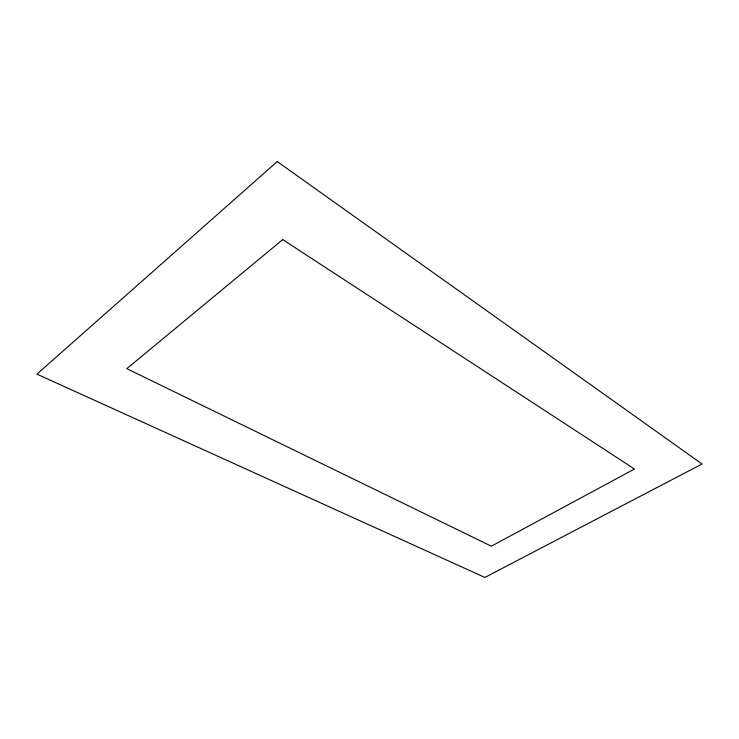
<?xml version="1.0" encoding="UTF-8"?>
<svg xmlns="http://www.w3.org/2000/svg" width="739" height="739" viewBox="0 0 739 739"><rect width="100%" height="100%" fill="white"/><g stroke="black" fill="none" stroke-linecap="round" stroke-linejoin="round"><path stroke-width="1.11" d="M277.236 161.564L36.95 374.137L484.876 577.436L702.05 464L277.236 161.564M282.732 239.612L126.812 368.659L491.352 546.186L634.478 469.016L282.732 239.612"/></g></svg>
